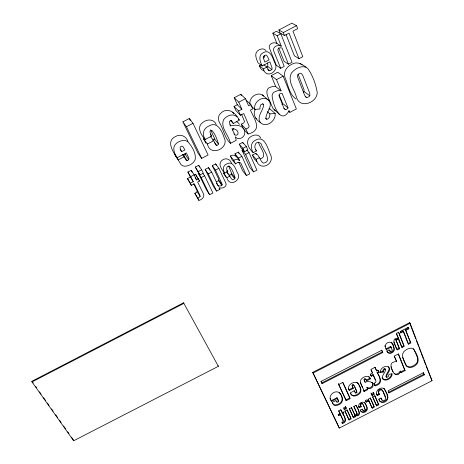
<?xml version="1.0" encoding="UTF-8"?>
<svg xmlns="http://www.w3.org/2000/svg" width="464" height="464" viewBox="0 0 464 464"><rect width="100%" height="100%" fill="white"/><g stroke="black" fill="none" stroke-linecap="round" stroke-linejoin="round"><path stroke-width="0.7" d="M268.72 109.023L270.013 108.93L275.175 113.512C276.126 120.698 266.504 128.139 260.565 122.798C255.948 116.876 263.558 110.647 263.61 104.667L262.839 103.89L260.965 104.591L259.985 107.149L259.95 109.028L254.811 109.359C253.019 102.028 263.047 94.731 268.755 100.398C273.516 106.401 265.704 112.543 265.895 118.598L266.667 119.254L267.919 118.987L269.468 117.114L269.915 113.889L267.38 111.592M303.462 92.249L303.955 91.489L304.024 89.738L298.079 74.228M309.784 95.741L309.859 93.96L309.273 92.081L303.085 76.206L302.197 74.437L300.927 73.312L300.098 73.225L298.184 74.223L297.668 75.011L297.563 76.862L304.372 94.644L305.242 96.367L306.495 97.457L307.33 97.527L309.273 96.512L309.784 95.741L303.955 91.489M342.942 420.593L342.803 419.729M380.213 372.517C379.842 368.358 385.439 364.634 388.907 367.215C391.477 370.585 386.518 373.653 386.448 376.925L386.877 377.244L388.217 376.617L389.047 374.274L392.213 373.851C392.115 377.945 386.715 381.826 383.078 379.372C380.602 376.037 385.445 372.905 385.659 369.675L384.749 368.677L383.606 369.118L382.91 370.504L382.812 371.496L383.293 372.122L380.213 372.517L379.738 371.884M383.293 372.122L384.082 369.744L385.23 369.303L385.659 369.675M266.539 67.425L267.658 66.422L267.902 64.937L267.305 62.895M267.786 69.617L269.973 70.801L271.863 69.507L272.107 67.999L269.868 61.909L262.137 65.958L258.071 62.918C256.685 59.305 254.04 54.497 257.288 51.127C259.625 49.056 263.761 47.577 266.005 50.57M182.671 154.819L183.593 155.191L184.504 154.953L185.211 154.297L185.391 153.259M182.596 154.39L186.145 160.271L187.079 160.648L188.732 159.738L188.912 158.682L188.436 157.197L186.337 152.923L177.068 157.766C173.002 152.053 165.805 140.934 175.456 136.578C180.287 133.377 186.516 136.312 187.92 141.729M364.141 391.512C363.434 387.057 357.431 381.483 362.558 377.934C364.907 376.089 369.187 375.411 370.51 378.815L366.775 380.874L365.545 379.024L364.547 378.966L363.996 379.865L365.116 382.237C368.109 380.857 374.431 381.547 373.004 386.129C372.14 388.513 368.294 389.824 366.902 387.22L367.749 389.661L364.141 391.512L363.515 390.125M366.775 380.874L366.003 379.662L365.006 379.604L364.449 380.509L365.116 382.237M391.61 373.822C391.39 377.835 384.708 381.884 382.052 377.882M338.041 401.25L338.001 399.904L336.98 397.712L331.226 400.652L330.148 398.356M356.52 391.204L354.136 385.729L353.191 384.708L352.182 385.172L352.019 385.7L353.243 388.438L349.34 390.439L348.354 388.565M354.078 390.642L355.383 392.938L356.77 392.706L356.729 391.175L354.583 386.373L353.638 385.352L352.623 385.822L352.46 386.35L353.243 388.438M228.491 174.928L229.639 175.224L230.399 174.94L231.606 173.397L228.723 166.048M226.542 171.558C229.21 173.762 229.877 177.666 232.435 179.783L233.827 179.498L235.057 177.938C233.897 173.838 232.377 168.966 229.193 166.1C225.927 165.874 226.212 169.685 227.789 171.523L224.727 173.118C222.297 170.062 217.425 164.337 221.641 160.672C224.965 157.284 230.324 158.729 231.542 163.276M216.671 181.54L218.614 180.734L218.457 178.559L212.297 165.648L215.644 163.902L218.88 168.345L225.521 182.381C228.05 186.482 222.488 189.196 219.112 187.676L219.919 189.358L216.566 191.104L213.399 186.383L205.175 169.36L208.522 167.614L211.648 172.115L218.335 186.052L221.2 185.89L222.117 184.782L221.711 183.181L215.487 170.114L212.297 165.648M255.287 109.51C252.051 114.759 256.343 119.863 260.565 122.798M233.682 128.754L232.684 130.077M210.662 129.891L214.31 137.953L214.124 139.513L212.651 140.209M216.224 124.596C214.136 118.784 206.671 118.935 202.664 122.589C196.231 127.014 201.19 135.343 205.291 139.432L211.584 136.143L209.931 132.072L210.122 131.092L211.77 130.332C215.238 133.818 217.053 139.328 218.492 144.014L217.628 145.139L216.7 145.383L215.893 144.936L213.724 140.714L210.604 136.747M358.631 406.51L359.31 407.705L361.23 406.725C360.226 405.571 360.609 403.663 362.332 403.75L363.614 405.374L365.301 409.909L364.489 410.802L363.637 411.005L362.181 409.173M395.838 339.706L397.404 338.778L398.379 338.848L398.889 339.445L402.073 347.495L404.289 346.359L398.733 332.218L396.488 333.372L398.512 338.5C390.102 337.038 395.612 346.341 397.277 349.949L399.498 348.812L395.838 339.706L399.498 348.812M356.567 413.784L356.578 412.595L353.759 406.4M396.343 340.309L396.998 339.613L398.889 339.445M355.876 405.304C357.988 408.691 362.198 416.22 354.798 415.129L355.233 415.796C363.057 416.881 357.906 408.778 356.033 405.356L353.916 406.441L357.013 413.262L357.187 414.114L356.578 414.746L354.844 414.944L351.364 407.607M193.639 183.64L197.142 190.913L196.829 192.183L194.828 193.244L198.87 200.39C202.06 199.735 205.355 196.603 203.191 193.268L197.676 182.074L199.607 181.064L195.622 174.336L194.358 174.998M187.479 178.582L190.292 183.245L193.239 181.708L190.385 177.068L187.479 178.582L191.348 185.368L194.288 183.837L199.729 194.81L200.1 196.429L199.752 197.003L197.716 198.076L194.828 193.244M281.984 104.388L282.657 103.466L279.206 95.074M288.063 107.944L286.52 109.516L285.377 109.684L283.782 107.81L278.997 95.694L279.154 94.534L279.954 93.722L281.062 93.438L282.17 93.496L288.063 107.944L282.657 103.466M400.716 371.728C396.041 379.778 390.543 369.843 391.111 364.484A2.929 2.274 -34.8 0 1 392.335 362.697L394.783 361.682L396.656 361.694L394.371 356.033L398.466 353.933L405.118 370.55L401.076 372.621L400.217 371.107C399.179 373.143 396.268 375.335 394.133 373.456M235.463 163.925L237.968 162.284L240.665 162.864L246.454 175.549L249.818 173.803L241.901 156.351L238.31 152.082L234.964 153.828L236.095 156.298L239.644 160.619L238.009 159.802A4.652 4.28 -44.1 0 0 234.337 160.028L233.81 160.335L235.463 163.925L231.983 159.558L230.347 156.014L230.863 155.707A4.588 4.228 -44.6 0 1 234.482 155.486L236.095 156.298M365.748 401.673L367.326 400.693L368.921 400.902L372.285 408.175L374.39 407.102L370.411 398.008L368.288 399.092L368.857 400.391L367.917 400.014A2.883 2.221 -31.8 0 0 365.702 400.281L365.371 400.467L366.195 402.334L367.778 401.348L369.373 401.557M230.388 120.327L233.322 123.523L239.325 120.095C235.59 112.677 227.29 106.099 220.238 113.761C218.109 116 218.016 119.393 219.234 122.107C223.526 128.969 224.344 137.721 230.434 143.341L236.246 140.314L235.323 136.863C238.508 140.87 244.928 137.431 244.812 132.774C244.951 125.483 236.217 124.172 230.718 125.906L229.755 124.833M366.316 380.236L370.046 378.177L370.51 378.815M272.82 33.17L277.176 35.774L281.288 46.145L276.898 43.396L272.82 33.17L276.44 31.274L280.853 33.849L292.059 62.315L288.446 64.2L283.991 61.207L278.702 47.925M298.978 58.69L289.066 33.159L284.507 35.554L280.041 32.956L278.876 29.998L291.833 23.2L296.496 25.642L297.65 28.658L292.946 31.123L302.801 56.695L298.978 58.69L294.362 55.779L286.085 34.58M277.176 35.774L280.853 33.849M278.876 29.998L283.33 32.55L296.496 25.642M263.105 57.867L264.869 56.944L264.428 55.877M263.819 70.94L261.035 69.055L259.324 65.83L261.632 64.624M259.324 65.83L263.401 68.916L266.922 67.071L268.308 69.948L269.352 70.783M276.898 43.396C273.035 41.325 267.264 44.643 269.839 49.196L276.324 65.221L280.656 68.283L284.264 66.393L278.197 51.208L277.826 49.358L278.852 48.099L280.372 47.775L282.042 48.047L288.446 64.2M182.897 121.846L189.341 118.477L193.007 123.314L208.098 154.999L201.666 158.357L197.913 152.958L182.897 121.846L186.435 126.753L201.666 158.357M289.861 112.34L289.147 110.6C280.5 126.399 272.339 103.008 272.113 95.456A4.86 4.402 -57.7 0 1 273.94 92.191L277.93 90.59L281.091 90.863L275.755 86.664L271.225 75.632L277.745 72.222L283.162 76.166L296.368 108.941L289.861 112.34L288.231 110.977M237.307 104.725L234.053 106.424L238.577 111.006L241.895 109.278L237.307 104.725L234.227 97.742L240.799 94.302L245.479 98.67L248.565 105.786L250.833 104.603L252.689 108.901L250.427 110.084C254.724 119.782 262.85 130.314 248.112 134.026L243.942 129.572M186.435 126.753L193.007 123.314M271.225 75.632L276.515 79.64L283.162 76.166M234.227 97.742L238.774 102.173L245.479 98.67M234.053 106.424L235.921 110.635L240.468 115.287L243.774 113.558L249.191 126.278L248.495 127.739L245.903 129.033L241.297 124.161L243.838 122.896L244.516 121.458L241.442 114.103M206.022 143.411L203.557 138.829L204.792 138.185M181.615 151.699L184.898 149.988L182.984 146.595L182.056 146.05L180.31 146.914L180.055 147.929L181.615 151.699L180.102 149.338M203.557 138.829L207.443 143.991L213.724 140.714M177.816 159.216L174.818 154.46L178.141 159.918L184.127 156.791M195.327 167.081L198.679 165.329L201.672 169.812L203.319 173.205L199.92 174.974L195.327 167.081L199.92 174.974M239.291 144.147L242.655 142.396L246.326 146.531L247.869 149.982L244.464 151.757L240.828 147.552L239.291 144.147L242.91 148.312L244.464 151.757M190.385 177.068L187.891 172.045L191.243 170.3L194.12 174.853L196.626 179.945L198.557 178.936M198.267 171.587L201.672 169.812M242.91 148.312L246.326 146.531M187.891 172.045L190.716 176.627L194.12 174.853M246.744 149.994L249.052 152.621L256.882 170.126L253.524 171.871L249.8 167.429L242.005 150.156L243.124 149.576M201.19 177.567L204.578 175.798L212.93 192.995L209.583 194.741L206.521 189.962L198.215 172.985L201.19 177.567L209.583 194.741M205.175 169.36L208.255 173.884L211.648 172.115M215.487 170.114L218.88 168.345M234.964 153.828L238.502 158.12L241.901 156.351M242.005 150.156L245.653 154.396L249.052 152.621M260.832 138.046C258.233 132.924 251.192 134.995 248.455 138.881C245.827 143.782 249.644 149.414 253.211 152.644L256.609 150.875C252.59 146.978 256.064 139.194 261.058 143.643C261.876 148.213 273.922 161.901 263.192 163.142C259.817 160.706 259.62 155.539 255.728 153.294L252.399 155.028L254.266 158.839L256.917 161.53M225.91 177.022L223.532 173.124L224.738 172.498M252.399 155.028L256.18 159.32L259.562 157.557M223.532 173.124L226.867 177.671L229.924 176.082M31.97 381.234L183.57 302.801L218.353 366.311L73.637 440.8L32.01 381.942L31.97 381.234L33.217 383.003M32.01 381.942L183.825 303.404L183.57 302.801M312.736 372.36L409.579 322.683L410.101 323.269L432.03 380.718L339.306 428.075L312.736 372.36L339.306 428.075M313.136 373.004L410.101 323.269M403.61 331.499L403.094 330.907L400.31 332.334L400.821 332.926L403.61 331.499L408.546 344.178L410.889 342.977L405.461 329.695L408.332 328.222L408.848 328.814L405.977 330.281M391.135 347.124L390.636 346.521L385.897 348.951L386.39 349.56L391.135 347.124L392.213 350.181L392.01 350.97L390.468 351.741L389.174 349.926L387.017 351.033C388.49 356.572 396.975 351.364 393.808 347.095C393.35 338.326 381.628 342.774 386.39 349.56M321.749 382.957L382.319 351.921L382.806 352.53L322.155 383.612L320.96 381.286M398.994 348.209L396.778 349.346L393.785 341.869M338.813 384.488L342.867 382.411L350.239 398.622L346.237 400.67L338.389 383.838L346.237 400.67M378.966 372.36L378.044 370.179L376.646 370.898L375.121 367.291L370.98 369.408L372.517 373.01L370.469 374.059L371.403 376.229L373.45 375.185L376.026 381.205L375.637 382.487L374.036 383.276L375.138 385.839C383.235 383.943 380.7 378.009 377.093 372.447L378.491 371.734L378.966 372.36L377.568 373.073M370.475 374.512L370.939 375.596L372.981 374.552L373.45 375.185M348.905 389.789L352.802 387.794M331.226 400.652L331.644 401.314L337.398 398.367L338.418 400.565L338.465 401.911L336.899 402.3L335.878 400.519L332.16 402.421L333.715 404.886A3.892 3.039 -30.3 0 0 336.046 405.524C344.079 404.457 343.917 397.619 339.225 392.295M345.808 400.009L349.804 397.961L342.734 382.411M363.689 390.862L367.297 389.018M400.217 371.107L400.577 371.995L404.614 369.93L405.118 370.55M343.928 408.993L346.051 407.908L345.506 406.737M370.922 393.014L371.699 394.794L373.822 393.71L373.305 392.521M372.157 395.444L374.286 394.359L373.508 392.573L371.38 393.663L372.157 395.444L371.699 394.794M343.853 412.96L343.337 411.852L342.13 412.467L340.895 409.816L338.766 410.901L340.008 413.552L338.169 414.491L338.691 415.599L340.53 414.659L343.383 420.883L343.122 421.59L341.846 422.252L342.42 423.47C348.313 422.292 344.3 415.877 342.223 412.908L343.43 412.287L343.853 412.96L342.647 413.575M376.913 394.922L379.03 393.843L379.5 394.487L377.377 395.572L376.472 393.907M340.53 414.659L340.112 413.987L338.273 414.926L338.691 415.599M358.869 407.044L360.789 406.064L361.23 406.725M424.328 374.877L423.806 374.257L388.583 392.26L389.058 392.904L424.328 374.877L423.487 372.691L388.153 390.746L389.058 392.904M344.856 410.982L348.725 419.323L350.825 418.25L346.968 409.903M353.104 417.084L355.204 416.011L355.639 416.684L353.533 417.757L349.264 408.726M368.921 400.902L371.832 407.514L373.932 406.441L370.237 398.008M372.575 396.813L376.258 405.258L378.363 404.179L374.697 395.728M349.148 419.995L351.254 418.922L347.101 409.927L344.978 411.011L349.148 419.995L348.725 419.323M376.716 405.913L378.821 404.834L374.877 395.728L372.754 396.813L376.716 405.913L376.258 405.258M373.845 383.276L374.668 385.195C382.307 383.351 380.538 378.05 377.093 372.447M260.339 158.833C268.784 156.426 258.616 146.282 258.523 142.106M380.352 371.803L382.812 371.496M269.915 113.889L275.175 113.512M388.931 349.92L389.389 350.743L390.34 351.115M230.208 120.605L231.461 120.617M275.755 86.664L272.652 86.391L268.731 87.963A4.768 4.333 -58.6 0 0 266.951 91.17L266.974 93.774L267.792 96.535L272.861 108.222L279.247 114.277M281.288 46.145C277.373 44.045 271.515 47.409 274.114 52.032L280.656 68.283M305.933 67.205C300.655 65.389 295.017 68.817 291.67 72.767C286.949 80.643 294.333 89.21 296.293 96.674C299.234 109.272 316.929 103.095 317.231 92.672C315.938 84.262 312.748 75.777 308.009 68.713C303.334 64.972 297.296 60.436 291.375 64.542C286.613 66.683 283.278 71.903 284.85 77.152C288.092 84.46 289.066 94.059 295.916 99.006M337.015 401.801L336.029 401.064M263.668 96.025C258.315 90.619 248.576 97.196 249.997 104.214M234.778 134.885L236.333 135.279L237.794 134.502C239.366 131.086 235.091 128.319 231.983 128.702L234.778 134.885L233.897 133.893M363.19 410.344L362.628 409.944M236.228 121.348L238.612 123.151L239.32 124.358M406.76 366.096C410.014 368.3 414.155 365.661 416.573 363.324C419.63 358.91 415.442 353.742 414.004 349.508M413.569 348.974C410.286 346.741 406.093 349.427 403.668 351.799C400.531 356.195 404.84 361.381 406.302 365.597M380.057 401.209C382.272 402.984 385.346 401.082 386.918 399.295C388.791 395.838 385.619 392.231 384.488 389.058M384.25 388.78C380.428 385.996 374.059 391.407 377.377 395.572M300.08 63.435L302.128 64.919M388.42 366.589C390.99 369.959 386.036 373.021 385.967 376.292L386.877 377.244M267.658 66.422L271.863 69.507M263.819 64.78L266.922 67.071M305.341 96.599L306.495 97.457M366.902 387.22C369.762 389.963 374.715 385.166 371.983 382.203M364.756 402.816C362.053 400.507 356.717 404.486 359.31 407.705M351.219 394.499C353.272 396.517 356.387 395.032 358.376 393.681C362.1 391.396 360.105 386.79 358.341 383.919M237.075 116.847C233.102 112.891 226.351 115.704 223.555 119.724C220.197 128.023 229.001 135.291 230.434 143.341M274.009 109.69L275.28 110.716M339.648 392.95C334.95 389.012 326.586 396.285 331.644 401.314M255.681 118.047L256.609 118.813M356.81 382.116C359.664 385.056 363.329 391.204 358.823 394.336C356.427 396.326 351.863 397.283 350.593 393.513M358.133 383.49C354.305 379.917 345.726 385.538 349.34 390.439M283.771 108.332L285.377 109.684M262.305 94.859L268.755 100.398M262.612 103.779L263.61 104.667M265.663 118.32L266.667 119.254M246.071 100.143L250.833 104.603M250.96 105.734L254.811 109.359M362.546 403.541L361.885 403.088C360.163 403.007 359.786 404.91 360.789 406.064M238.421 119.149L239.325 120.095M381.982 399.945L380.927 398.251M255.658 149.826L256.609 150.875M368.851 376.559L370.046 378.177M408.546 344.178L408.03 343.58L410.373 342.38L405.461 329.695M398.512 338.5L396.488 334.057M413.366 348.754C416.33 353.168 421.109 360.893 415.732 365.22C412.629 367.975 406.835 368.863 405.281 363.973M432.03 380.718L426.085 365.91M396.036 339.341L396.54 339.938M402.073 347.495L401.563 346.892L403.779 345.755L398.489 332.299M232.597 112.166L233.757 113.576M389.975 351.132L390.468 351.741M396.656 361.694L394.127 356.05M246.454 175.549L242.846 171.054L238.832 162.278M230.347 156.014L233.81 160.335M400.577 371.995L401.076 372.621M214.409 138.864L218.492 144.014M210.262 134.467L211.584 136.143M214.269 142.28L216.7 145.383M383.774 388.136C385.996 391.651 390.207 397.236 386.437 400.948C383.983 403.407 379.772 403.001 378.815 399.33M384.749 368.677L385.23 369.303M385.967 376.292L386.448 376.925M231.606 173.397L235.057 177.938M231.258 174.261L234.703 178.814M226.948 170.404L227.789 171.523M376.646 370.898L374.9 367.268M364.31 402.16C365.841 404.66 369.025 408.627 366.258 411.272C364.391 413.18 360.963 413.047 360.383 410.083L362.297 409.103L362.628 409.84M372.517 373.01L371.026 369.982M370.939 375.596L371.403 376.229M374.668 385.195L375.138 385.839M391.181 342.136C392.683 344.764 395.473 348.945 392.567 351.532C390.856 353.156 387.475 353.638 386.68 350.801M365.151 378.81L365.603 379.448M364.547 378.966L365.006 379.604M364.089 379.378L364.542 380.016M35.711 386.529L36.54 387.707M39.452 391.825L41.116 394.174M43.61 397.706L45.687 400.647M47.351 402.996L49.016 405.35M51.51 408.877L53.174 411.232M55.668 414.758L57.745 417.699M59.409 420.053L61.068 422.402M63.568 425.935L65.644 428.875M67.721 431.816L68.968 433.579M71.462 437.105L73.544 440.046M218.863 180.142L222.117 184.782M218.614 180.734L221.867 185.385M368.404 399.736L368.857 400.391M371.832 407.514L372.285 408.175M216.334 183.135L218.335 186.052M219.112 188.187L219.919 189.358M353.191 384.708L353.638 385.352M352.634 384.818L353.075 385.468M352.182 385.172L352.623 385.822M356.532 391.697L356.973 392.347M355.842 393.147L354.293 390.781L350.395 392.776L351.028 394.168M364.855 409.248L365.301 409.909M203.07 173.524L204.578 175.798M356.746 413.447L357.187 414.114M185.211 154.297L188.732 159.738M183.593 155.191L187.079 160.648M197.026 177.022L199.607 181.064M336.98 397.712L337.398 398.367M195.176 177.637L196.626 179.945M342.13 412.467L340.721 409.677M340.008 413.552L338.598 410.762M342.42 423.47L342.003 422.791C347.513 421.77 344.358 415.773 342.223 412.908M197.171 191.62L200.1 196.429M332.27 402.862L333.303 404.219A3.886 3.033 -30.3 0 0 335.629 404.857C342.078 404.098 344.189 398.396 339.903 393.362M233.322 123.523L231.843 121.116L231.136 120.652L230.144 120.878L229.419 121.597L229.344 122.519L230.718 125.906M227.192 172.944L227.754 173.925M360.221 410.043C361.021 412.687 364.194 412.125 365.812 410.611C368.358 408.517 365.876 405.194 364.895 402.949M379.842 401.035L378.873 399.04L380.985 397.955L382.058 400.177L382.939 400.821C388.762 400.142 383.716 393.147 382.487 390.439C380.126 388.31 377.023 392.335 379.5 394.487M190.292 183.245L191.348 185.368M197.716 198.076L198.87 200.39M177.068 157.766C174.4 153.561 171.518 146.885 176.581 143.19C179.643 140.87 184.086 139.252 187.636 141.468C191.899 146.282 196.417 153.184 195.118 159.86C193.43 163.664 189.225 165.845 185.235 166.222A6.287 5.945 -38.8 0 1 181.186 164.743L178.141 159.918M190.716 176.627L193.239 181.708M191.243 170.3L192.171 172.185M195.622 174.336L196.661 176.442M198.679 165.329L199.491 167.005M208.255 173.884L216.566 191.104M208.522 167.614L209.722 170.12M189.341 118.477L190.275 120.425M205.291 139.432C201.765 134.891 203.267 128.163 208.788 126.086C217.413 120.768 222.065 131.213 224.193 137.808C229.657 148.509 209.844 157.151 207.443 143.991M215.644 163.902L216.241 165.167M322.155 383.612L321.105 381.379L381.86 350.239L382.806 352.53M340.112 413.987L342.507 419.091M224.727 173.118C222.604 170.085 222.65 165.393 226.67 163.983C232.383 160.376 235.55 168.055 237.116 172.19C243.13 179.968 229.175 187.914 226.867 177.671M353.533 417.757L349.398 408.749L351.515 407.67L354.844 414.944M355.233 415.796L355.639 416.684M354.798 415.129L355.204 416.011M238.502 158.12L239.644 160.619M238.31 152.082L238.896 153.364M245.653 154.396L253.524 171.871M242.655 142.396L243.165 143.533M363.167 404.712L364.797 408.558M255.728 153.294L256.261 154.495M241.297 124.161L243.206 128.464M253.211 152.644C250.543 148.561 250.357 142.135 255.664 140.093C264.393 134.989 267.757 148.12 270.065 153.613C276.196 164.337 258.848 172.585 256.18 159.32M238.577 111.006L240.468 115.287M245.903 129.033L248.112 134.026M238.774 102.173L241.895 109.278M360.284 382.458L362.674 387.869M240.799 94.302L241.355 95.572M218.063 365.655L218.353 366.311M379.03 393.843C377.742 392.126 377.864 389.54 380.37 389.203C383.792 389.418 383.548 394.876 385.207 397.097M372.981 374.552L375.301 379.964M377.8 370.098L378.491 371.734M262.137 65.958C260.107 61.793 257.706 55.019 263.424 52.606C269.839 48.732 272.884 57.722 274.404 62.228C280.645 70.441 266.208 80.162 263.401 68.916M381.611 350.198L382.319 351.921M390.908 366.688L392.985 371.745M276.515 79.64L281.091 90.863M390.636 346.521L391.175 347.855M398.228 353.986L404.614 369.93M402.566 357.297L405.026 363.474M398.379 338.848L401.296 346.219M283.33 32.55L284.507 35.554M400.821 332.926L400.241 331.447L408.279 327.323L408.848 328.814M403.094 330.907L405.171 336.243M405.693 337.577L407.769 342.913M423.174 372.615L423.806 374.257M407.949 327.236L408.332 328.222M409.579 322.683L415.767 338.894M416.539 340.918L418.603 346.324M419.12 347.675L420.929 352.402M421.44 353.754L423.249 358.481M423.765 359.832L425.569 364.559M367.749 389.661L367.36 387.863M384.842 345.68L385.108 346.84M385.178 369.048L385.213 369.518M263.448 56.509L263.401 58.11L264.869 62.083L269.05 59.891L267.328 56.179L266.127 55.065L264.59 55.361L263.448 56.509M345.663 406.812L343.54 407.902L344.358 409.66L346.475 408.575L345.663 406.812"/></g></svg>
